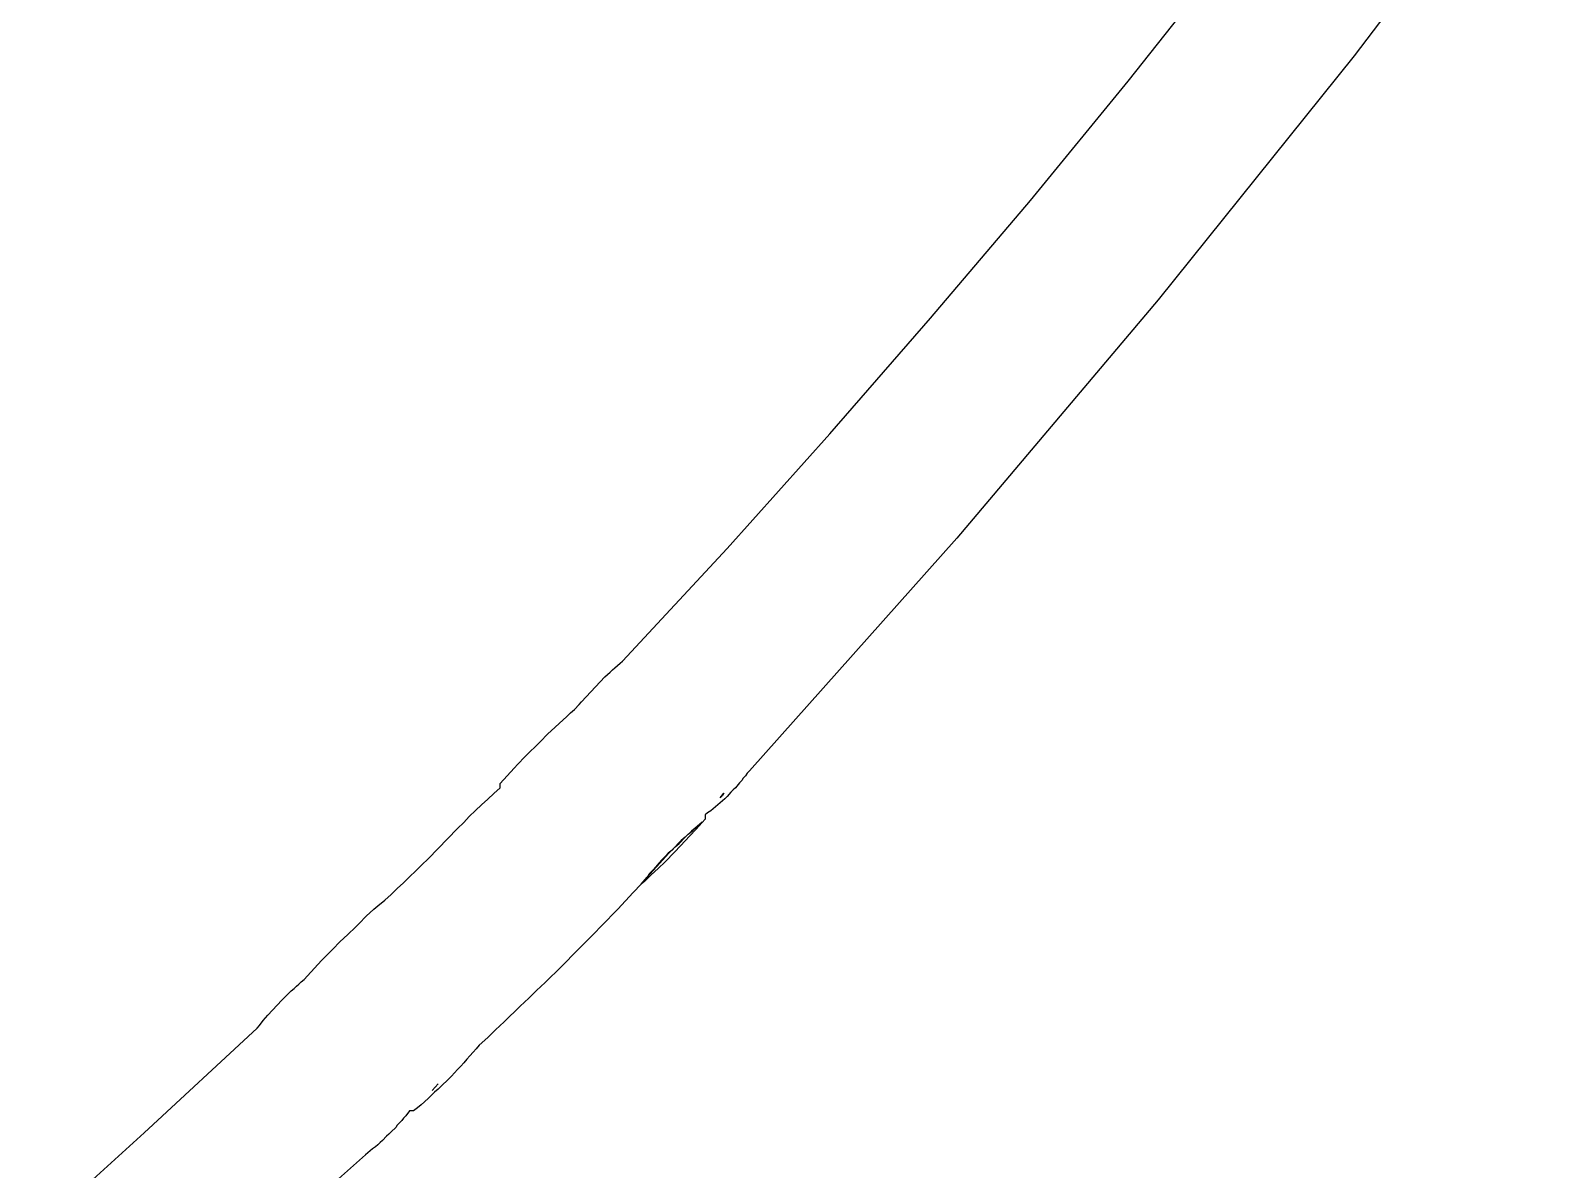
# Model space of a CAD drawing. Header units: metres. Extents: x -185 to 1201, y -340 to 309.
# Drawn here: x 901.905 to 903.86, y 56.146 to 57.618 of the extents above; entities that cross this region are included whole.
import ezdxf

# ---------------------------------------------------------------- set-up
doc = ezdxf.new("R2010")
doc.units = ezdxf.units.M

msp = doc.modelspace()

# ---------------------------------------------------------------- linework, layer by layer
for p, q in [((903.86, 57.9087), (903.615, 57.5853)), ((903.323, 57.5526), (903.447, 57.7088)), ((903.615, 57.5853), (903.362, 57.27)), ((903.197, 57.3985), (903.323, 57.5526)), ((903.068, 57.2467), (903.197, 57.3985)), ((903.362, 57.27), (903.102, 56.9624)), ((902.938, 57.0969), (903.068, 57.2467)), ((902.805, 56.9491), (902.938, 57.0969)), ((903.102, 56.9624), (902.834, 56.6618)), ((902.67, 56.8034), (902.805, 56.9491)), ((902.657, 56.792), (902.66, 56.7949)), ((902.66, 56.7949), (902.667, 56.8007)), ((902.667, 56.8007), (902.67, 56.8034)), ((902.635, 56.7704), (902.641, 56.7767)), ((902.641, 56.7767), (902.647, 56.783)), ((902.647, 56.783), (902.654, 56.789)), ((902.654, 56.789), (902.657, 56.792)), ((902.617, 56.7508), (902.623, 56.7574)), ((902.623, 56.7574), (902.629, 56.7639)), ((902.629, 56.7639), (902.635, 56.7704)), ((902.598, 56.732), (902.603, 56.7365)), ((902.603, 56.7365), (902.608, 56.7409)), ((902.608, 56.7409), (902.614, 56.7475)), ((902.614, 56.7475), (902.617, 56.7508)), ((902.573, 56.7089), (902.583, 56.7183)), ((902.583, 56.7183), (902.588, 56.7229)), ((902.588, 56.7229), (902.598, 56.732)), ((902.559, 56.6945), (902.564, 56.6994)), ((902.564, 56.6994), (902.573, 56.7089)), ((902.535, 56.6701), (902.544, 56.6799)), ((902.544, 56.6799), (902.549, 56.6848)), ((902.549, 56.6848), (902.559, 56.6945)), ((902.521, 56.6553), (902.53, 56.6652)), ((902.53, 56.6652), (902.535, 56.6701)), ((902.831, 56.6586), (902.829, 56.6553)), ((902.834, 56.6618), (902.831, 56.6586)), ((902.504, 56.6326), (902.512, 56.6397)), ((902.512, 56.6454), (902.521, 56.6553)), ((902.512, 56.6397), (902.512, 56.6454)), ((902.813, 56.637), (902.81, 56.6341)), ((902.816, 56.6399), (902.813, 56.637)), ((902.821, 56.646), (902.816, 56.6399)), ((902.824, 56.649), (902.821, 56.646)), ((902.826, 56.6522), (902.824, 56.649)), ((902.829, 56.6553), (902.826, 56.6522)), ((902.48, 56.6103), (902.488, 56.6178)), ((902.488, 56.6178), (902.496, 56.6252)), ((902.496, 56.6252), (902.504, 56.6326)), ((902.793, 56.6177), (902.79, 56.6151)), ((902.796, 56.6203), (902.793, 56.6177)), ((902.796, 56.6268), (902.801, 56.6327)), ((902.799, 56.6298), (902.796, 56.6268)), ((902.799, 56.623), (902.796, 56.6203)), ((902.801, 56.6327), (902.799, 56.6298)), ((902.802, 56.6257), (902.799, 56.623)), ((902.805, 56.6285), (902.802, 56.6257)), ((902.81, 56.6341), (902.805, 56.6285)), ((902.465, 56.5949), (902.472, 56.6026)), ((902.472, 56.6026), (902.48, 56.6103)), ((902.777, 56.5993), (902.773, 56.5949)), ((902.78, 56.6074), (902.777, 56.6049)), ((902.777, 56.6049), (902.777, 56.5993)), ((902.784, 56.6099), (902.78, 56.6074)), ((902.787, 56.6125), (902.784, 56.6099)), ((902.79, 56.6151), (902.787, 56.6125)), ((902.419, 56.548), (902.457, 56.5872)), ((902.457, 56.5872), (902.465, 56.5949)), ((902.759, 56.5838), (902.751, 56.5758)), ((902.751, 56.5758), (902.755, 56.5798)), ((902.755, 56.5798), (902.76, 56.5838)), ((902.765, 56.5863), (902.757, 56.5777)), ((902.764, 56.5877), (902.759, 56.5838)), ((902.76, 56.5838), (902.764, 56.5877)), ((902.764, 56.5877), (902.773, 56.5955)), ((902.773, 56.5955), (902.764, 56.5877)), ((902.773, 56.5949), (902.765, 56.5863)), ((902.734, 56.5593), (902.729, 56.5551)), ((902.73, 56.5551), (902.738, 56.5635)), ((902.738, 56.5635), (902.734, 56.5593)), ((902.745, 56.5649), (902.737, 56.5565)), ((902.738, 56.5635), (902.743, 56.5676)), ((902.742, 56.5676), (902.738, 56.5635)), ((902.746, 56.5717), (902.742, 56.5676)), ((902.743, 56.5676), (902.751, 56.5758)), ((902.757, 56.5777), (902.745, 56.5649)), ((902.751, 56.5758), (902.746, 56.5717)), ((902.403, 56.5324), (902.411, 56.5402)), ((902.411, 56.5402), (902.419, 56.548)), ((902.717, 56.5422), (902.713, 56.5378)), ((902.714, 56.5378), (902.722, 56.5465)), ((902.725, 56.544), (902.716, 56.5357)), ((902.721, 56.5465), (902.717, 56.5422)), ((902.725, 56.5508), (902.721, 56.5465)), ((902.722, 56.5465), (902.73, 56.5551)), ((902.737, 56.5565), (902.725, 56.544)), ((902.729, 56.5551), (902.725, 56.5508)), ((902.387, 56.5171), (902.395, 56.5247)), ((902.395, 56.5247), (902.403, 56.5324)), ((902.694, 56.5151), (902.702, 56.5243)), ((902.698, 56.5197), (902.694, 56.5151)), ((902.699, 56.5192), (902.694, 56.5151)), ((902.702, 56.5243), (902.698, 56.5197)), ((902.707, 56.5274), (902.699, 56.5192)), ((902.702, 56.5243), (902.71, 56.5333)), ((902.705, 56.5289), (902.702, 56.5243)), ((902.709, 56.5333), (902.705, 56.5289)), ((902.716, 56.5357), (902.707, 56.5274)), ((902.713, 56.5378), (902.709, 56.5333)), ((902.71, 56.5333), (902.714, 56.5378)), ((902.363, 56.4946), (902.371, 56.502)), ((902.371, 56.502), (902.379, 56.5095)), ((902.379, 56.5095), (902.387, 56.5171)), ((902.684, 56.5043), (902.674, 56.4936)), ((902.694, 56.5151), (902.684, 56.5043)), ((902.339, 56.4738), (902.349, 56.4829)), ((902.349, 56.4829), (902.354, 56.4874)), ((902.354, 56.4874), (902.363, 56.4946)), ((902.664, 56.4829), (902.643, 56.4616)), ((902.674, 56.4936), (902.664, 56.4829)), ((902.325, 56.4599), (902.33, 56.4646)), ((902.33, 56.4646), (902.339, 56.4738)), ((902.643, 56.4616), (902.633, 56.451)), ((902.305, 56.4408), (902.315, 56.4504)), ((902.315, 56.4504), (902.325, 56.4599)), ((902.633, 56.451), (902.612, 56.4299)), ((902.281, 56.4165), (902.286, 56.4214)), ((902.286, 56.4214), (902.296, 56.4312)), ((902.296, 56.4312), (902.305, 56.4408)), ((902.612, 56.4299), (902.591, 56.409)), ((902.263, 56.3968), (902.272, 56.4067)), ((902.272, 56.4067), (902.281, 56.4165)), ((902.591, 56.409), (902.57, 56.3883)), ((902.246, 56.3804), (902.249, 56.3834)), ((902.249, 56.3834), (902.252, 56.3862)), ((902.252, 56.3862), (902.255, 56.3891)), ((902.255, 56.3891), (902.259, 56.3919)), ((902.259, 56.3919), (902.263, 56.3968)), ((902.57, 56.3883), (902.559, 56.378)), ((902.224, 56.3588), (902.23, 56.3652)), ((902.23, 56.3652), (902.236, 56.3714)), ((902.236, 56.3714), (902.242, 56.3775)), ((902.242, 56.3775), (902.246, 56.3804)), ((902.549, 56.3678), (902.538, 56.3575)), ((902.559, 56.378), (902.549, 56.3678)), ((902.206, 56.3392), (902.212, 56.3458)), ((902.212, 56.3458), (902.218, 56.3524)), ((902.218, 56.3524), (902.224, 56.3588)), ((902.538, 56.3575), (902.517, 56.3373)), ((902.052, 56.1939), (902.198, 56.3293)), ((902.198, 56.3293), (902.201, 56.3326)), ((902.201, 56.3326), (902.206, 56.3392)), ((902.506, 56.3272), (902.496, 56.3172)), ((902.517, 56.3373), (902.506, 56.3272)), ((902.485, 56.3072), (902.481, 56.3026)), ((902.496, 56.3172), (902.485, 56.3072)), ((902.465, 56.2845), (902.461, 56.2801)), ((902.469, 56.289), (902.465, 56.2845)), ((902.473, 56.2934), (902.469, 56.289)), ((902.477, 56.298), (902.473, 56.2934)), ((902.481, 56.3026), (902.477, 56.298)), ((902.449, 56.2672), (902.445, 56.2629)), ((902.457, 56.2757), (902.449, 56.2672)), ((902.461, 56.2801), (902.457, 56.2757)), ((902.427, 56.2464), (902.419, 56.2383)), ((902.424, 56.2487), (902.432, 56.2573)), ((902.428, 56.253), (902.424, 56.2487)), ((902.432, 56.2504), (902.427, 56.2464)), ((902.432, 56.2573), (902.428, 56.253)), ((902.436, 56.2546), (902.432, 56.2504)), ((902.445, 56.2629), (902.436, 56.2546)), ((902.405, 56.2264), (902.4, 56.2225)), ((902.41, 56.2303), (902.405, 56.2264)), ((902.419, 56.2383), (902.41, 56.2303)), ((902.382, 56.2069), (902.379, 56.2039)), ((902.385, 56.2099), (902.382, 56.2069)), ((902.387, 56.213), (902.385, 56.2099)), ((902.39, 56.2161), (902.387, 56.213)), ((902.395, 56.2225), (902.39, 56.2161)), ((902.4, 56.2225), (902.395, 56.2225)), ((901.905, 56.0607), (902.052, 56.1939)), ((902.365, 56.1895), (902.36, 56.184)), ((902.368, 56.1923), (902.365, 56.1895)), ((902.371, 56.1951), (902.368, 56.1923)), ((902.377, 56.2009), (902.371, 56.1951)), ((902.379, 56.2039), (902.377, 56.2009)), ((902.341, 56.1682), (902.338, 56.1656)), ((902.347, 56.1733), (902.341, 56.1682)), ((902.351, 56.176), (902.347, 56.1733)), ((902.354, 56.1786), (902.351, 56.176)), ((902.357, 56.1813), (902.354, 56.1786)), ((902.36, 56.184), (902.357, 56.1813)), ((902.338, 56.1656), (902.037, 55.8978))]:
    msp.add_line(p, q)

doc.saveas('drawing.dxf')
